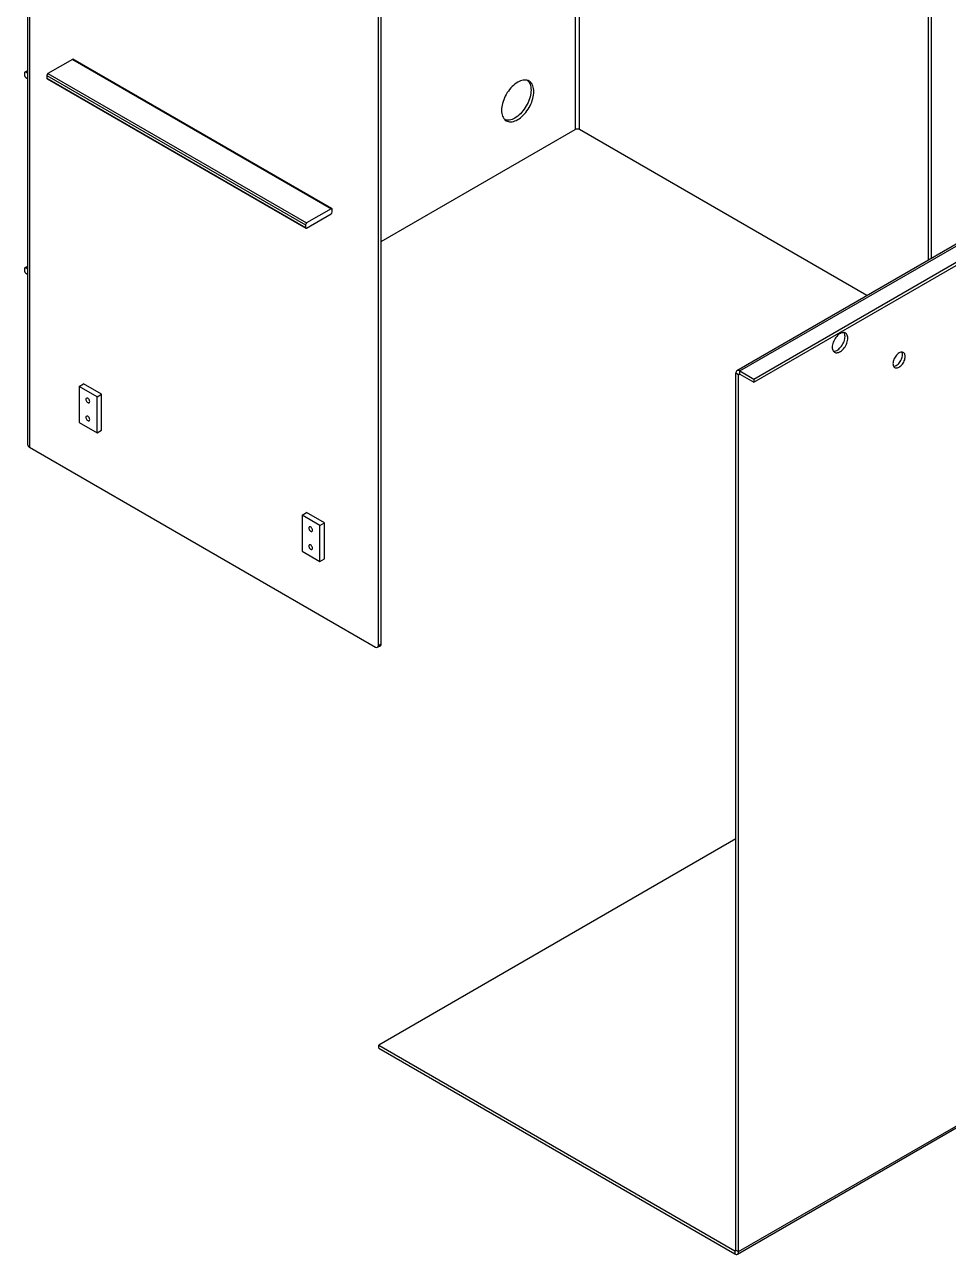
# Model space of a CAD drawing. Header units: inches. Extents: x 0.1 to 16.9, y 0.1 to 10.9.
# Drawn here: x 12.245 to 14.535, y 4.152 to 7.198 of the extents above; entities that cross this region are included whole.
import ezdxf

# ---------------------------------------------------------------- set-up
doc = ezdxf.new("R2010")
doc.units = ezdxf.units.IN
doc.header["$MEASUREMENT"] = 0

msp = doc.modelspace()

# ---------------------------------------------------------------- linework, layer by layer
at = {"color": 7, "linetype": 'Continuous', "lineweight": 25}
for p, q in [((12.25189, 8.2896), (12.25189, 6.15835)), ((12.25704, 8.28663), (12.25704, 6.15118)), ((14.48471, 8.08352), (14.48471, 6.61455)), ((14.49161, 8.08751), (14.49161, 6.61854)), ((13.12159, 5.66006), (13.12159, 7.82421)), ((13.1285, 5.66404), (13.1285, 7.8282)), ((13.60911, 7.57805), (13.60911, 6.93808)), ((13.62016, 6.93808), (13.62016, 7.58443)), ((15.39708, 7.14126), (14.01049, 6.34079)), ((14.01732, 6.34012), (15.40392, 7.14058)), ((12.36339, 7.11206), (12.30262, 7.07698)), ((12.36339, 7.11206), (13.0042, 6.74212)), ((13.00615, 6.74232), (12.36534, 7.11225)), ((14.05185, 6.32018), (15.43844, 7.12065)), ((14.05185, 6.31221), (15.43844, 7.11267)), ((12.24461, 7.07854), (12.24461, 7.07216)), ((12.25189, 7.08407), (12.24542, 7.08033)), ((12.25189, 7.08275), (12.24738, 7.08014)), ((12.25189, 7.07753), (12.24738, 7.08014)), ((12.29986, 7.07219), (12.94067, 6.70226)), ((12.29986, 7.07219), (12.29986, 7.06581)), ((12.30262, 7.07698), (12.94343, 6.70704)), ((12.24738, 7.06738), (12.25189, 7.06477)), ((12.29986, 7.06581), (12.94067, 6.69588)), ((12.30067, 7.06403), (12.94148, 6.69409)), ((13.1285, 6.66063), (13.60911, 6.93808)), ((14.33265, 6.52677), (13.62016, 6.93808)), ((13.0042, 6.74212), (12.94343, 6.70704)), ((13.00696, 6.73415), (13.00696, 6.74053)), ((12.94343, 6.69428), (13.0042, 6.72936)), ((12.94067, 6.70226), (12.94067, 6.69588)), ((12.24461, 6.59372), (12.24461, 6.58734)), ((12.25189, 6.59925), (12.24542, 6.59551)), ((12.25189, 6.59792), (12.24738, 6.59532)), ((12.25189, 6.59271), (12.24738, 6.59532)), ((12.24738, 6.58256), (12.25189, 6.57995)), ((14.01732, 6.34012), (14.05185, 6.32018)), ((14.01732, 6.33214), (14.01732, 6.34012)), ((12.37996, 6.3019), (12.39101, 6.30828)), ((12.4352, 6.28276), (12.39101, 6.30828)), ((14.01456, 6.33055), (14.00766, 6.33453)), ((14.00766, 4.16241), (14.00766, 6.33453)), ((14.01456, 6.33055), (14.01733, 6.33214)), ((14.01456, 4.15842), (14.01456, 6.33055)), ((14.01732, 6.33214), (14.05185, 6.31221)), ((14.05185, 6.32018), (14.05185, 6.31221)), ((12.37996, 6.3019), (12.37996, 6.21259)), ((12.42415, 6.27639), (12.37996, 6.3019)), ((12.42415, 6.27639), (12.4352, 6.28276)), ((12.42415, 6.18708), (12.42415, 6.27639)), ((12.4352, 6.19345), (12.4352, 6.28276)), ((12.37996, 6.21259), (12.42415, 6.18708)), ((12.42415, 6.18708), (12.4352, 6.19345)), ((12.25704, 6.15118), (13.11469, 5.65607)), ((12.93239, 5.98299), (12.94343, 5.98937)), ((12.97658, 5.95748), (12.93239, 5.98299)), ((12.93239, 5.98299), (12.93239, 5.89368)), ((12.98763, 5.96385), (12.94343, 5.98937)), ((12.97658, 5.95748), (12.98763, 5.96385)), ((12.97658, 5.86817), (12.97658, 5.95748)), ((12.98763, 5.87455), (12.98763, 5.96385)), ((12.93239, 5.89368), (12.97658, 5.86817)), ((12.97658, 5.86817), (12.98763, 5.87455)), ((13.11957, 5.65559), (13.12647, 5.65957)), ((13.12159, 5.66006), (13.1285, 5.66404)), ((14.00766, 5.18132), (13.12239, 4.67027)), ((14.01173, 4.15216), (15.39832, 4.95262)), ((14.01456, 4.15842), (15.40115, 4.95888)), ((13.12239, 4.6623), (13.12239, 4.67027)), ((13.12239, 4.67027), (14.0049, 4.16081)), ((13.12239, 4.6623), (14.0049, 4.15284)), ((14.00766, 4.16241), (14.0049, 4.16081)), ((14.0049, 4.16081), (14.0049, 4.15284)), ((14.00766, 4.16241), (14.01456, 4.15842))]:
    msp.add_line(p, q, dxfattribs=at)
at = {"color": 7, "linetype": 'Continuous', "lineweight": 25, "flags": 128}
for points in [[(13.42681, 6.98595), (13.42696, 6.982), (13.42742, 6.97827), (13.42817, 6.97476), (13.42922, 6.97152), (13.43056, 6.96857), (13.43217, 6.96592), (13.43405, 6.9636), (13.43618, 6.96163), (13.43854, 6.96001), (13.44111, 6.95878), (13.44389, 6.95792), (13.44683, 6.95745), (13.44993, 6.95738), (13.45316, 6.9577), (13.45649, 6.95841), (13.4599, 6.95951), (13.46337, 6.96098), (13.46686, 6.96282), (13.47035, 6.96501), (13.47381, 6.96754), (13.47722, 6.97038), (13.48056, 6.97351), (13.48378, 6.97692), (13.48688, 6.98057), (13.48983, 6.98444), (13.4926, 6.9885), (13.49518, 6.99271), (13.49754, 6.99705), (13.49967, 7.00148), (13.50154, 7.00597), (13.50316, 7.01048), (13.50449, 7.01498), (13.50554, 7.01943), (13.5063, 7.02381), (13.50676, 7.02807), (13.50691, 7.03219), (13.50676, 7.03613), (13.5063, 7.03987), (13.50554, 7.04337), (13.50449, 7.04661), (13.50316, 7.04957), (13.50154, 7.05222), (13.49967, 7.05453), (13.49754, 7.05651), (13.49518, 7.05812), (13.4926, 7.05936), (13.48983, 7.06021), (13.48688, 7.06068), (13.48378, 7.06075), (13.48056, 7.06044), (13.47722, 7.05972), (13.47381, 7.05863), (13.47035, 7.05716), (13.46686, 7.05532), (13.46337, 7.05313), (13.4599, 7.0506), (13.45649, 7.04776), (13.45316, 7.04462), (13.44993, 7.04121), (13.44683, 7.03756), (13.44389, 7.03369), (13.44111, 7.02963), (13.43854, 7.02542), (13.43618, 7.02108), (13.43405, 7.01666), (13.43217, 7.01217), (13.43056, 7.00766), (13.42922, 7.00316), (13.42817, 6.9987), (13.42742, 6.99433), (13.42696, 6.99006), (13.42681, 6.98595)], [(13.49151, 7.05975), (13.49276, 7.05852), (13.49464, 7.0562), (13.49625, 7.05355), (13.49759, 7.0506), (13.49864, 7.04736), (13.4994, 7.04385), (13.49985, 7.04012), (13.5, 7.03617), (13.49985, 7.03206), (13.4994, 7.02779), (13.49864, 7.02342), (13.49759, 7.01896), (13.49625, 7.01446), (13.49464, 7.00995), (13.49276, 7.00547), (13.49063, 7.00104), (13.48827, 6.9967), (13.4857, 6.99249), (13.48293, 6.98843), (13.47998, 6.98456), (13.47688, 6.98091), (13.47365, 6.9775), (13.47032, 6.97436), (13.46691, 6.97152), (13.46344, 6.969), (13.45995, 6.9668), (13.45646, 6.96496), (13.453, 6.96349), (13.44959, 6.9624), (13.44626, 6.96169), (13.44303, 6.96137), (13.43993, 6.96144), (13.43698, 6.96191), (13.4353, 6.96237)], [(14.28525, 6.42143), (14.2851, 6.42414), (14.28464, 6.42663), (14.28389, 6.42886), (14.28286, 6.4308), (14.28156, 6.43242), (14.28001, 6.43368), (14.27824, 6.43458), (14.27628, 6.4351), (14.27415, 6.43522), (14.27189, 6.43495), (14.26954, 6.43429), (14.26713, 6.43325), (14.2647, 6.43185), (14.26229, 6.4301), (14.25994, 6.42805), (14.25768, 6.42571), (14.25556, 6.42313), (14.25359, 6.42035), (14.25182, 6.41741), (14.25027, 6.41436), (14.24897, 6.41124), (14.24794, 6.40811), (14.24719, 6.40501), (14.24673, 6.40199), (14.24658, 6.3991), (14.24673, 6.39639), (14.24719, 6.3939), (14.24794, 6.39167), (14.24897, 6.38973), (14.25027, 6.38811), (14.25182, 6.38684), (14.25359, 6.38595), (14.25556, 6.38543), (14.25768, 6.38531), (14.25994, 6.38558), (14.26229, 6.38624), (14.2647, 6.38728), (14.26713, 6.38868), (14.26954, 6.39042), (14.27189, 6.39248), (14.27415, 6.39481), (14.27628, 6.39739), (14.27824, 6.40018), (14.28001, 6.40312), (14.28156, 6.40617), (14.28286, 6.40929), (14.28389, 6.41242), (14.28464, 6.41552), (14.2851, 6.41854), (14.28525, 6.42143)], [(14.24924, 6.38934), (14.25078, 6.3893), (14.25304, 6.38957), (14.25539, 6.39023), (14.2578, 6.39127), (14.26023, 6.39267), (14.26263, 6.39441), (14.26499, 6.39647), (14.26724, 6.3988), (14.26937, 6.40138), (14.27134, 6.40416), (14.27311, 6.4071), (14.27465, 6.41016), (14.27596, 6.41328), (14.27699, 6.41641), (14.27774, 6.41951), (14.27819, 6.42253), (14.27835, 6.42541), (14.27819, 6.42812), (14.27774, 6.43061), (14.27699, 6.43285), (14.27596, 6.43479), (14.27569, 6.43517)], [(14.4275, 6.37596), (14.42735, 6.37837), (14.42689, 6.38055), (14.42613, 6.38246), (14.42509, 6.38405), (14.42379, 6.38531), (14.42226, 6.38619), (14.42052, 6.38669), (14.41862, 6.38679), (14.41659, 6.38649), (14.41447, 6.3858), (14.41231, 6.38473), (14.41015, 6.38331), (14.40803, 6.38155), (14.406, 6.37951), (14.4041, 6.37721), (14.40236, 6.37471), (14.40083, 6.37205), (14.39953, 6.3693), (14.39849, 6.3665), (14.39773, 6.36372), (14.39727, 6.36101), (14.39712, 6.35842), (14.39727, 6.35601), (14.39773, 6.35383), (14.39849, 6.35193), (14.39953, 6.35033), (14.40083, 6.34907), (14.40236, 6.34819), (14.4041, 6.34769), (14.406, 6.34759), (14.40803, 6.34789), (14.41015, 6.34858), (14.41231, 6.34965), (14.41447, 6.35107), (14.41659, 6.35283), (14.41862, 6.35488), (14.42052, 6.35717), (14.42226, 6.35968), (14.42379, 6.36233), (14.42509, 6.36508), (14.42613, 6.36788), (14.42689, 6.37066), (14.42735, 6.37337), (14.4275, 6.37596)], [(14.39869, 6.35156), (14.39909, 6.35158), (14.40112, 6.35187), (14.40324, 6.35256), (14.4054, 6.35363), (14.40757, 6.35506), (14.40968, 6.35682), (14.41172, 6.35886), (14.41362, 6.36116), (14.41535, 6.36366), (14.41689, 6.36632), (14.41818, 6.36907), (14.41922, 6.37187), (14.41998, 6.37465), (14.42044, 6.37736), (14.4206, 6.37995), (14.42044, 6.38235), (14.41998, 6.38453), (14.41922, 6.38644), (14.41903, 6.3868)], [(14.01732, 6.34012), (14.01544, 6.34099), (14.01363, 6.3414), (14.01195, 6.34134), (14.01049, 6.34079), (14.00929, 6.3398), (14.00839, 6.33838), (14.00784, 6.3366), (14.00766, 6.33453)], [(12.40127, 6.27265), (12.40006, 6.27317), (12.39894, 6.27328), (12.39797, 6.27298), (12.39723, 6.27229), (12.39676, 6.27126), (12.3966, 6.26996), (12.39676, 6.26848), (12.39723, 6.26691), (12.39797, 6.26537), (12.39894, 6.26395), (12.40006, 6.26277), (12.40127, 6.26189), (12.40247, 6.26137), (12.4036, 6.26126), (12.40456, 6.26156), (12.4053, 6.26225), (12.40577, 6.26328), (12.40593, 6.26458), (12.40577, 6.26606), (12.4053, 6.26763), (12.40456, 6.26917), (12.4036, 6.27059), (12.40247, 6.27177), (12.40127, 6.27265)], [(12.40127, 6.228), (12.40006, 6.22851), (12.39894, 6.22862), (12.39797, 6.22833), (12.39723, 6.22764), (12.39676, 6.22661), (12.3966, 6.22531), (12.39676, 6.22382), (12.39723, 6.22226), (12.39797, 6.22071), (12.39894, 6.2193), (12.40006, 6.21811), (12.40127, 6.21723), (12.40247, 6.21672), (12.4036, 6.21661), (12.40456, 6.21691), (12.4053, 6.21759), (12.40577, 6.21862), (12.40593, 6.21993), (12.40577, 6.22141), (12.4053, 6.22298), (12.40456, 6.22452), (12.4036, 6.22593), (12.40247, 6.22712), (12.40127, 6.228)], [(12.95369, 5.95374), (12.95249, 5.95426), (12.95136, 5.95437), (12.9504, 5.95407), (12.94966, 5.95338), (12.94919, 5.95235), (12.94903, 5.95105), (12.94919, 5.94957), (12.94966, 5.948), (12.9504, 5.94646), (12.95136, 5.94505), (12.95249, 5.94386), (12.95369, 5.94298), (12.9549, 5.94247), (12.95602, 5.94235), (12.95699, 5.94265), (12.95773, 5.94334), (12.9582, 5.94437), (12.95835, 5.94567), (12.9582, 5.94716), (12.95773, 5.94872), (12.95699, 5.95026), (12.95602, 5.95168), (12.9549, 5.95286), (12.95369, 5.95374)], [(12.95369, 5.90909), (12.95249, 5.9096), (12.95136, 5.90971), (12.9504, 5.90942), (12.94966, 5.90873), (12.94919, 5.9077), (12.94903, 5.9064), (12.94919, 5.90491), (12.94966, 5.90335), (12.9504, 5.9018), (12.95136, 5.90039), (12.95249, 5.8992), (12.95369, 5.89832), (12.9549, 5.89781), (12.95602, 5.8977), (12.95699, 5.898), (12.95773, 5.89868), (12.9582, 5.89971), (12.95835, 5.90102), (12.9582, 5.9025), (12.95773, 5.90407), (12.95699, 5.90561), (12.95602, 5.90702), (12.9549, 5.90821), (12.95369, 5.90909)], [(14.0049, 4.15284), (14.00678, 4.15196), (14.00859, 4.15155), (14.01027, 4.15162), (14.01173, 4.15216), (14.01293, 4.15316), (14.01383, 4.15457), (14.01438, 4.15635), (14.01456, 4.15842)]]:
    msp.add_lwpolyline(points, dxfattribs=at)
at = {"color": 7, "linetype": 'Continuous', "lineweight": 25}
for centre, radius, start, end in [((12.36453, 7.11046), 0.00196, 65.69288, 125.61758), ((12.2463, 7.07882), 0.00171, 50.79671, 189.21404), ((12.25061, 7.07244), 0.006, 182.60548, 237.39452), ((12.30585, 7.07192), 0.006, 122.60548, 177.39452), ((12.30171, 7.06558), 0.00187, 172.74417, 235.94365), ((13.61463, 6.92742), 0.01201, 62.60967, 117.39033), ((13.00528, 6.7408), 0.00171, 350.78596, 129.20329), ((13.00097, 6.73442), 0.006, 302.60548, 357.39452), ((12.94667, 6.70199), 0.006, 122.60548, 177.39452), ((12.94236, 6.69561), 0.00171, 170.78596, 309.20329), ((12.2463, 6.59399), 0.00171, 50.79671, 189.21404), ((12.25061, 6.58761), 0.006, 182.60548, 237.39452), ((14.01625, 6.33082), 0.00171, 50.79671, 189.21404), ((12.26062, 6.15917), 0.00876, 185.39445, 245.92569), ((13.11738, 5.65937), 0.00426, 230.79671, 9.21404), ((13.12385, 5.66345), 0.00468, 304.05635, 7.25583), ((14.00597, 4.16213), 0.00171, 230.79671, 9.21404)]:
    msp.add_arc(centre, radius, start, end, dxfattribs=at)

doc.saveas('drawing.dxf')
